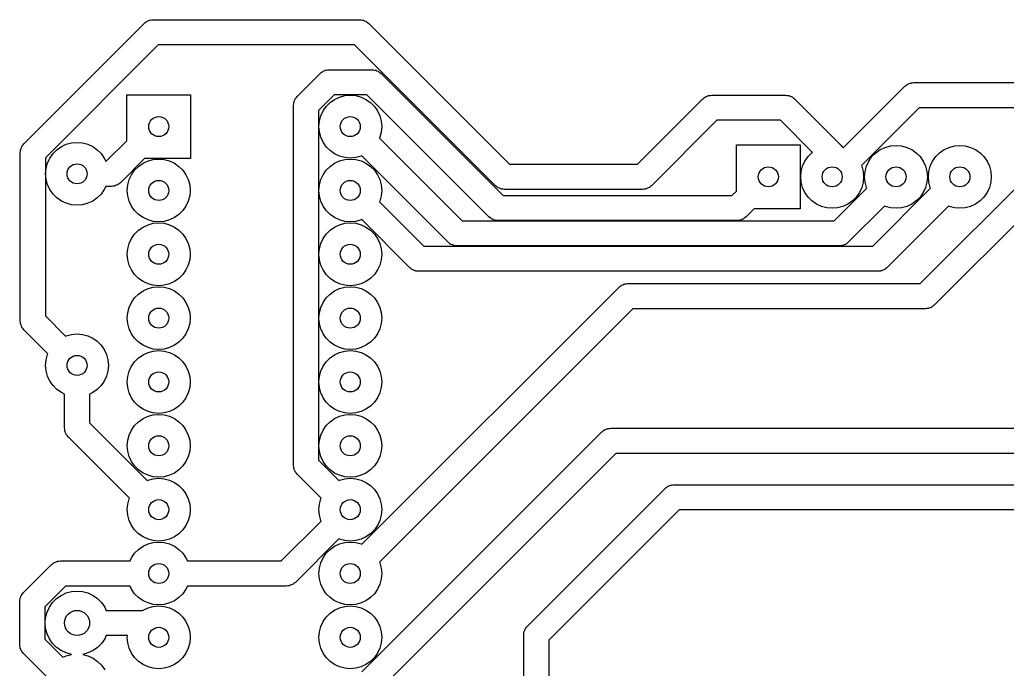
# Model space of a CAD drawing. Extents: x 4.21 to 6.72, y -3.91 to -2.17.
# Drawn here: x 4.211 to 5.758, y -3.252 to -2.234 of the extents above; entities that cross this region are included whole.
import ezdxf

# ---------------------------------------------------------------- set-up
doc = ezdxf.new("R2010")
doc.units = 0
doc.header["$MEASUREMENT"] = 0
doc.layers.add('BLACK', color=7, linetype='CONTINUOUS')

msp = doc.modelspace()

# ---------------------------------------------------------------- linework, layer by layer
at = {"layer": 'BLACK', "linetype": 'CONTINUOUS'}
for p, q in [((4.218, -2.4284), (4.4064, -2.24)), ((4.4064, -2.24), (4.408, -2.2388)), ((4.408, -2.2388), (4.4096, -2.2374)), ((4.4096, -2.2374), (4.4103, -2.2371)), ((4.4103, -2.2371), (4.4108, -2.2367)), ((4.4108, -2.2367), (4.4128, -2.2359)), ((4.4128, -2.2359), (4.4147, -2.235)), ((4.4147, -2.235), (4.4154, -2.2349)), ((4.4154, -2.2349), (4.4161, -2.2347)), ((4.4161, -2.2347), (4.4182, -2.2346)), ((4.4182, -2.2346), (4.4203, -2.2343)), ((4.4203, -2.2343), (4.7441, -2.2343)), ((4.7441, -2.2343), (4.7462, -2.2346)), ((4.7462, -2.2346), (4.7483, -2.2347)), ((4.7483, -2.2347), (4.7489, -2.2349)), ((4.7489, -2.2349), (4.7496, -2.235)), ((4.7496, -2.235), (4.7516, -2.2359)), ((4.7516, -2.2359), (4.7535, -2.2367)), ((4.7535, -2.2367), (4.7541, -2.2371)), ((4.7541, -2.2371), (4.7547, -2.2374)), ((4.7547, -2.2374), (4.7563, -2.2388)), ((4.7563, -2.2388), (4.758, -2.24)), ((4.758, -2.24), (4.9786, -2.4606)), ((4.4284, -2.2736), (4.2516, -2.4505)), ((4.7359, -2.2736), (4.4284, -2.2736)), ((4.9566, -2.4942), (4.7359, -2.2736)), ((4.6459, -2.3544), (4.682, -2.3184)), ((4.682, -2.3184), (4.6836, -2.3171)), ((4.6836, -2.3171), (4.6852, -2.3157)), ((4.6852, -2.3157), (4.6859, -2.3154)), ((4.6859, -2.3154), (4.6864, -2.315)), ((4.6864, -2.315), (4.6884, -2.3143)), ((4.6884, -2.3143), (4.6903, -2.3134)), ((4.6903, -2.3134), (4.691, -2.3133)), ((4.691, -2.3133), (4.6917, -2.313)), ((4.6917, -2.313), (4.6938, -2.3129)), ((4.6938, -2.3129), (4.6959, -2.3126)), ((4.6959, -2.3126), (4.7634, -2.3126)), ((4.7634, -2.3126), (4.7655, -2.3129)), ((4.7655, -2.3129), (4.7676, -2.313)), ((4.7676, -2.313), (4.7682, -2.3133)), ((4.7682, -2.3133), (4.7689, -2.3134)), ((4.7689, -2.3134), (4.7708, -2.3143)), ((4.7708, -2.3143), (4.7728, -2.315)), ((4.7728, -2.315), (4.7734, -2.3154)), ((4.7734, -2.3154), (4.774, -2.3157)), ((4.774, -2.3157), (4.7756, -2.3171)), ((4.7756, -2.3171), (4.7773, -2.3184)), ((4.7773, -2.3184), (4.9684, -2.5094)), ((5.6012, -2.3358), (5.6018, -2.3355)), ((5.6018, -2.3355), (5.6024, -2.3351)), ((5.6024, -2.3351), (5.6043, -2.3343)), ((5.6043, -2.3343), (5.6063, -2.3335)), ((5.6063, -2.3335), (5.607, -2.3334)), ((5.607, -2.3334), (5.6076, -2.3331)), ((5.6076, -2.3331), (5.6097, -2.333)), ((5.6097, -2.333), (5.6118, -2.3327)), ((5.6118, -2.3327), (5.9449, -2.3327)), ((5.5018, -2.4346), (5.5979, -2.3384)), ((5.5979, -2.3384), (5.5996, -2.3372)), ((5.5996, -2.3372), (5.6012, -2.3358)), ((4.3791, -2.4237), (4.3791, -2.3516)), ((4.3791, -2.3516), (4.4791, -2.3516)), ((4.4791, -2.3516), (4.4791, -2.4516)), ((4.6402, -2.3683), (4.6405, -2.3662)), ((4.6405, -2.3662), (4.6406, -2.3641)), ((4.6406, -2.3641), (4.6409, -2.3635)), ((4.6409, -2.3635), (4.641, -2.3628)), ((4.641, -2.3628), (4.6418, -2.3609)), ((4.6418, -2.3609), (4.6426, -2.3589)), ((4.6426, -2.3589), (4.643, -2.3583)), ((4.643, -2.3583), (4.6433, -2.3577)), ((4.6433, -2.3577), (4.6447, -2.3561)), ((4.6447, -2.3561), (4.6459, -2.3544)), ((4.704, -2.352), (4.6795, -2.3765)), ((4.6914, -2.3699), (4.6975, -2.3639)), ((4.6975, -2.3639), (4.7045, -2.359)), ((4.7552, -2.352), (4.704, -2.352)), ((4.7045, -2.359), (4.7123, -2.3553)), ((4.7123, -2.3553), (4.7206, -2.3531)), ((4.7206, -2.3531), (4.7291, -2.3524)), ((4.7291, -2.3524), (4.7377, -2.3531)), ((4.7377, -2.3531), (4.746, -2.3553)), ((4.746, -2.3553), (4.7537, -2.359)), ((4.7537, -2.359), (4.7608, -2.3639)), ((4.9463, -2.5431), (4.7552, -2.352)), ((4.7608, -2.3639), (4.7668, -2.3699)), ((5.1789, -2.4606), (5.2814, -2.3581)), ((5.2814, -2.3581), (5.283, -2.3569)), ((5.283, -2.3569), (5.2846, -2.3555)), ((5.2846, -2.3555), (5.2853, -2.3552)), ((5.2853, -2.3552), (5.2858, -2.3548)), ((5.2858, -2.3548), (5.2878, -2.354)), ((5.2878, -2.354), (5.2897, -2.3532)), ((5.2897, -2.3532), (5.2904, -2.3531)), ((5.2904, -2.3531), (5.2911, -2.3528)), ((5.2911, -2.3528), (5.2932, -2.3527)), ((5.2932, -2.3527), (5.2953, -2.3524)), ((5.2953, -2.3524), (5.411, -2.3524)), ((5.411, -2.3524), (5.4131, -2.3527)), ((5.4131, -2.3527), (5.4152, -2.3528)), ((5.4152, -2.3528), (5.4159, -2.3531)), ((5.4159, -2.3531), (5.4166, -2.3532)), ((5.4166, -2.3532), (5.4185, -2.354)), ((5.4185, -2.354), (5.4205, -2.3548)), ((5.4205, -2.3548), (5.421, -2.3552)), ((5.421, -2.3552), (5.4217, -2.3555)), ((5.4217, -2.3555), (5.4233, -2.3569)), ((5.4233, -2.3569), (5.4249, -2.3581)), ((5.4249, -2.3581), (5.4978, -2.431)), ((4.6402, -2.9323), (4.6402, -2.3683)), ((4.6795, -2.3765), (4.6795, -2.9241)), ((4.6829, -2.3847), (4.6865, -2.377)), ((4.6865, -2.377), (4.6914, -2.3699)), ((4.7668, -2.3699), (4.7718, -2.377)), ((4.7718, -2.377), (4.7754, -2.3847)), ((5.62, -2.372), (5.5296, -2.4624)), ((5.8974, -2.372), (5.62, -2.372)), ((5.6218, -2.6476), (5.8974, -2.372)), ((5.953, -2.372), (5.6438, -2.6812)), ((4.6799, -2.4016), (4.6807, -2.393)), ((4.6807, -2.393), (4.6829, -2.3847)), ((4.7754, -2.3847), (4.7776, -2.393)), ((4.7776, -2.393), (4.7783, -2.4016)), ((5.3034, -2.3917), (5.2009, -2.4942)), ((5.4029, -2.3917), (5.3034, -2.3917)), ((5.4531, -2.442), (5.4029, -2.3917)), ((4.6807, -2.4101), (4.6799, -2.4016)), ((4.6829, -2.4184), (4.6807, -2.4101)), ((4.7776, -2.4101), (4.7754, -2.4184)), ((4.7783, -2.4016), (4.7776, -2.4101)), ((4.2843, -2.4293), (4.2926, -2.4271)), ((4.2926, -2.4271), (4.3012, -2.4264)), ((4.3012, -2.4264), (4.3097, -2.4271)), ((4.3097, -2.4271), (4.318, -2.4293)), ((4.347, -2.4559), (4.3791, -2.4237)), ((4.6865, -2.4262), (4.6829, -2.4184)), ((4.6914, -2.4332), (4.6865, -2.4262)), ((4.7754, -2.4184), (4.7749, -2.4195)), ((4.7749, -2.4195), (4.9046, -2.5492)), ((4.2122, -2.4423), (4.2125, -2.4402)), ((4.2122, -2.7063), (4.2122, -2.4423)), ((4.2125, -2.4402), (4.2127, -2.4381)), ((4.2127, -2.4381), (4.2129, -2.4375)), ((4.2129, -2.4375), (4.213, -2.4368)), ((4.213, -2.4368), (4.2139, -2.4349)), ((4.2139, -2.4349), (4.2146, -2.4329)), ((4.2146, -2.4329), (4.215, -2.4323)), ((4.215, -2.4323), (4.2153, -2.4317)), ((4.2153, -2.4317), (4.2167, -2.4301)), ((4.2167, -2.4301), (4.218, -2.4284)), ((4.2635, -2.444), (4.2695, -2.4379)), ((4.2695, -2.4379), (4.2766, -2.433)), ((4.2766, -2.433), (4.2843, -2.4293)), ((4.318, -2.4293), (4.3258, -2.433)), ((4.3258, -2.433), (4.3328, -2.4379)), ((4.3328, -2.4379), (4.3389, -2.444)), ((4.6975, -2.4393), (4.6914, -2.4332)), ((4.7045, -2.4442), (4.6975, -2.4393)), ((5.3339, -2.5025), (5.3339, -2.4303)), ((5.3339, -2.4303), (5.4339, -2.4303)), ((5.4339, -2.4303), (5.4339, -2.5303)), ((5.4462, -2.4487), (5.4522, -2.4426)), ((5.4522, -2.4426), (5.4531, -2.442)), ((5.4978, -2.431), (5.499, -2.4326)), ((5.499, -2.4326), (5.5001, -2.4339)), ((5.5001, -2.4339), (5.5007, -2.4341)), ((5.5007, -2.4341), (5.5018, -2.4346)), ((5.5462, -2.4487), (5.5522, -2.4426)), ((5.5522, -2.4426), (5.5593, -2.4377)), ((5.5593, -2.4377), (5.567, -2.4341)), ((5.567, -2.4341), (5.5753, -2.4318)), ((5.5753, -2.4318), (5.5839, -2.4311)), ((5.5839, -2.4311), (5.5924, -2.4318)), ((5.5924, -2.4318), (5.6007, -2.4341)), ((5.6007, -2.4341), (5.6085, -2.4377)), ((5.6085, -2.4377), (5.6155, -2.4426)), ((5.6155, -2.4426), (5.6216, -2.4487)), ((5.6462, -2.4487), (5.6522, -2.4426)), ((5.6522, -2.4426), (5.6593, -2.4377)), ((5.6593, -2.4377), (5.667, -2.4341)), ((5.667, -2.4341), (5.6753, -2.4318)), ((5.6753, -2.4318), (5.6839, -2.4311)), ((5.6839, -2.4311), (5.6924, -2.4318)), ((5.6924, -2.4318), (5.7007, -2.4341)), ((5.7007, -2.4341), (5.7085, -2.4377)), ((5.7085, -2.4377), (5.7155, -2.4426)), ((5.7155, -2.4426), (5.7216, -2.4487)), ((4.2516, -2.4505), (4.2516, -2.6981)), ((4.2527, -2.467), (4.2549, -2.4588)), ((4.2549, -2.4588), (4.2586, -2.451)), ((4.2586, -2.451), (4.2635, -2.444)), ((4.3389, -2.444), (4.3438, -2.451)), ((4.3438, -2.451), (4.3461, -2.4559)), ((4.3461, -2.4559), (4.347, -2.4559)), ((4.407, -2.4516), (4.369, -2.4895)), ((4.3975, -2.4639), (4.4045, -2.459)), ((4.4045, -2.459), (4.4123, -2.4553)), ((4.4791, -2.4516), (4.407, -2.4516)), ((4.4123, -2.4553), (4.4206, -2.4531)), ((4.4206, -2.4531), (4.4291, -2.4524)), ((4.4291, -2.4524), (4.4377, -2.4531)), ((4.4377, -2.4531), (4.446, -2.4553)), ((4.446, -2.4553), (4.4537, -2.459)), ((4.4537, -2.459), (4.4608, -2.4639)), ((4.6975, -2.4639), (4.7045, -2.459)), ((4.7123, -2.4478), (4.7045, -2.4442)), ((4.7045, -2.459), (4.7123, -2.4553)), ((4.7206, -2.45), (4.7123, -2.4478)), ((4.7123, -2.4553), (4.7206, -2.4531)), ((4.7291, -2.4508), (4.7206, -2.45)), ((4.7206, -2.4531), (4.7291, -2.4524)), ((4.7377, -2.45), (4.7291, -2.4508)), ((4.7291, -2.4524), (4.7377, -2.4531)), ((4.746, -2.4478), (4.7377, -2.45)), ((4.7377, -2.4531), (4.746, -2.4553)), ((4.747, -2.4473), (4.746, -2.4478)), ((4.746, -2.4553), (4.7537, -2.459)), ((4.8825, -2.5828), (4.747, -2.4473)), ((4.7537, -2.459), (4.7608, -2.4639)), ((5.4376, -2.4635), (5.4412, -2.4557)), ((5.4412, -2.4557), (5.4462, -2.4487)), ((5.5376, -2.4635), (5.5412, -2.4557)), ((5.5412, -2.4557), (5.5462, -2.4487)), ((5.6216, -2.4487), (5.6265, -2.4557)), ((5.6265, -2.4557), (5.6301, -2.4635)), ((5.6376, -2.4635), (5.6412, -2.4557)), ((5.6412, -2.4557), (5.6462, -2.4487)), ((5.7216, -2.4487), (5.7265, -2.4557)), ((5.7265, -2.4557), (5.7301, -2.4635)), ((4.252, -2.4756), (4.2527, -2.467)), ((4.3865, -2.477), (4.3914, -2.4699)), ((4.3914, -2.4699), (4.3975, -2.4639)), ((4.4608, -2.4639), (4.4668, -2.4699)), ((4.4668, -2.4699), (4.4718, -2.477)), ((4.6865, -2.477), (4.6914, -2.4699)), ((4.6914, -2.4699), (4.6975, -2.4639)), ((4.7608, -2.4639), (4.7668, -2.4699)), ((4.7668, -2.4699), (4.7718, -2.477)), ((4.9786, -2.4606), (5.1789, -2.4606)), ((5.4346, -2.4803), (5.4354, -2.4718)), ((5.4354, -2.4718), (5.4376, -2.4635)), ((5.5296, -2.4624), (5.5301, -2.4635)), ((5.5301, -2.4635), (5.5323, -2.4718)), ((5.5323, -2.4718), (5.5331, -2.4803)), ((5.5346, -2.4803), (5.5354, -2.4718)), ((5.5354, -2.4718), (5.5376, -2.4635)), ((5.6301, -2.4635), (5.6323, -2.4718)), ((5.6323, -2.4718), (5.6331, -2.4803)), ((5.6346, -2.4803), (5.6354, -2.4718)), ((5.6354, -2.4718), (5.6376, -2.4635)), ((5.7301, -2.4635), (5.7323, -2.4718)), ((5.7323, -2.4718), (5.7331, -2.4803)), ((4.2527, -2.4841), (4.252, -2.4756)), ((4.2549, -2.4924), (4.2527, -2.4841)), ((4.369, -2.4895), (4.3674, -2.4908)), ((4.3807, -2.493), (4.3829, -2.4847)), ((4.3829, -2.4847), (4.3865, -2.477)), ((4.4718, -2.477), (4.4754, -2.4847)), ((4.4754, -2.4847), (4.4776, -2.493)), ((4.6807, -2.493), (4.6829, -2.4847)), ((4.6829, -2.4847), (4.6865, -2.477)), ((4.7718, -2.477), (4.7754, -2.4847)), ((4.7754, -2.4847), (4.7776, -2.493)), ((5.4354, -2.4889), (5.4346, -2.4803)), ((5.4376, -2.4971), (5.4354, -2.4889)), ((5.5323, -2.4889), (5.5301, -2.4971)), ((5.5331, -2.4803), (5.5323, -2.4889)), ((5.5354, -2.4889), (5.5346, -2.4803)), ((5.5376, -2.4971), (5.5354, -2.4889)), ((5.6323, -2.4889), (5.6301, -2.4971)), ((5.6331, -2.4803), (5.6323, -2.4889)), ((5.6354, -2.4889), (5.6346, -2.4803)), ((5.6376, -2.4971), (5.6354, -2.4889)), ((5.7323, -2.4889), (5.7301, -2.4971)), ((5.7331, -2.4803), (5.7323, -2.4889)), ((4.2586, -2.5002), (4.2549, -2.4924)), ((4.2635, -2.5072), (4.2586, -2.5002)), ((4.3438, -2.5002), (4.3389, -2.5072)), ((4.3461, -2.4953), (4.3438, -2.5002)), ((4.3551, -2.4953), (4.3461, -2.4953)), ((4.3572, -2.495), (4.3551, -2.4953)), ((4.3593, -2.4948), (4.3572, -2.495)), ((4.36, -2.4946), (4.3593, -2.4948)), ((4.3607, -2.4945), (4.36, -2.4946)), ((4.3626, -2.4936), (4.3607, -2.4945)), ((4.3646, -2.4929), (4.3626, -2.4936)), ((4.3651, -2.4924), (4.3646, -2.4929)), ((4.3658, -2.4922), (4.3651, -2.4924)), ((4.3674, -2.4908), (4.3658, -2.4922)), ((4.3799, -2.5016), (4.3807, -2.493)), ((4.3807, -2.5101), (4.3799, -2.5016)), ((4.4776, -2.493), (4.4783, -2.5016)), ((4.4783, -2.5016), (4.4776, -2.5101)), ((4.6799, -2.5016), (4.6807, -2.493)), ((4.6807, -2.5101), (4.6799, -2.5016)), ((4.7776, -2.493), (4.7783, -2.5016)), ((4.7783, -2.5016), (4.7776, -2.5101)), ((4.9582, -2.4955), (4.9566, -2.4942)), ((4.9598, -2.4969), (4.9582, -2.4955)), ((4.9605, -2.4972), (4.9598, -2.4969)), ((4.961, -2.4976), (4.9605, -2.4972)), ((4.963, -2.4983), (4.961, -2.4976)), ((4.9649, -2.4992), (4.963, -2.4983)), ((4.9656, -2.4993), (4.9649, -2.4992)), ((4.9663, -2.4996), (4.9656, -2.4993)), ((4.9684, -2.4997), (4.9663, -2.4996)), ((4.9705, -2.5), (4.9684, -2.4997)), ((5.187, -2.5), (4.9705, -2.5)), ((5.1891, -2.4997), (5.187, -2.5)), ((5.1912, -2.4996), (5.1891, -2.4997)), ((5.1919, -2.4993), (5.1912, -2.4996)), ((5.1926, -2.4992), (5.1919, -2.4993)), ((5.1945, -2.4983), (5.1926, -2.4992)), ((5.1964, -2.4976), (5.1945, -2.4983)), ((5.197, -2.4972), (5.1964, -2.4976)), ((5.1977, -2.4969), (5.197, -2.4972)), ((5.1992, -2.4955), (5.1977, -2.4969)), ((5.2009, -2.4942), (5.1992, -2.4955)), ((5.3269, -2.5094), (5.3339, -2.5025)), ((5.4412, -2.5049), (5.4376, -2.4971)), ((5.4462, -2.5119), (5.4412, -2.5049)), ((5.4871, -2.5492), (5.5381, -2.4982)), ((5.5265, -2.5049), (5.5216, -2.5119)), ((5.5301, -2.4971), (5.5265, -2.5049)), ((5.5381, -2.4982), (5.5376, -2.4971)), ((5.5474, -2.589), (5.6381, -2.4982)), ((5.6265, -2.5049), (5.6216, -2.5119)), ((5.6301, -2.4971), (5.6265, -2.5049)), ((5.6381, -2.4982), (5.6376, -2.4971)), ((5.7265, -2.5049), (5.7216, -2.5119)), ((5.7301, -2.4971), (5.7265, -2.5049)), ((4.2695, -2.5133), (4.2635, -2.5072)), ((4.2766, -2.5182), (4.2695, -2.5133)), ((4.2843, -2.5218), (4.2766, -2.5182)), ((4.3258, -2.5182), (4.318, -2.5218)), ((4.3328, -2.5133), (4.3258, -2.5182)), ((4.3389, -2.5072), (4.3328, -2.5133)), ((4.3829, -2.5184), (4.3807, -2.5101)), ((4.3865, -2.5262), (4.3829, -2.5184)), ((4.4754, -2.5184), (4.4718, -2.5262)), ((4.4776, -2.5101), (4.4754, -2.5184)), ((4.6829, -2.5184), (4.6807, -2.5101)), ((4.6865, -2.5262), (4.6829, -2.5184)), ((4.7754, -2.5184), (4.7749, -2.5195)), ((4.7749, -2.5195), (4.8444, -2.589)), ((4.7776, -2.5101), (4.7754, -2.5184)), ((4.9684, -2.5094), (5.3269, -2.5094)), ((5.4522, -2.518), (5.4462, -2.5119)), ((5.4593, -2.5229), (5.4522, -2.518)), ((5.5155, -2.518), (5.5085, -2.5229)), ((5.5216, -2.5119), (5.5155, -2.518)), ((5.6155, -2.518), (5.6085, -2.5229)), ((5.6216, -2.5119), (5.6155, -2.518)), ((5.7155, -2.518), (5.7085, -2.5229)), ((5.7216, -2.5119), (5.7155, -2.518)), ((4.2926, -2.5241), (4.2843, -2.5218)), ((4.3012, -2.5248), (4.2926, -2.5241)), ((4.3097, -2.5241), (4.3012, -2.5248)), ((4.318, -2.5218), (4.3097, -2.5241)), ((4.3914, -2.5332), (4.3865, -2.5262)), ((4.3975, -2.5393), (4.3914, -2.5332)), ((4.4668, -2.5332), (4.4608, -2.5393)), ((4.4718, -2.5262), (4.4668, -2.5332)), ((4.6914, -2.5332), (4.6865, -2.5262)), ((4.6975, -2.5393), (4.6914, -2.5332)), ((5.3617, -2.5303), (5.349, -2.5431)), ((5.4339, -2.5303), (5.3617, -2.5303)), ((5.467, -2.5266), (5.4593, -2.5229)), ((5.4753, -2.5288), (5.467, -2.5266)), ((5.4839, -2.5295), (5.4753, -2.5288)), ((5.4924, -2.5288), (5.4839, -2.5295)), ((5.5007, -2.5266), (5.4924, -2.5288)), ((5.5085, -2.5229), (5.5007, -2.5266)), ((5.566, -2.5261), (5.5092, -2.5828)), ((5.567, -2.5266), (5.566, -2.5261)), ((5.5753, -2.5288), (5.567, -2.5266)), ((5.666, -2.5261), (5.5694, -2.6226)), ((5.5839, -2.5295), (5.5753, -2.5288)), ((5.5924, -2.5288), (5.5839, -2.5295)), ((5.6007, -2.5266), (5.5924, -2.5288)), ((5.6085, -2.5229), (5.6007, -2.5266)), ((5.667, -2.5266), (5.666, -2.5261)), ((5.6753, -2.5288), (5.667, -2.5266)), ((5.6839, -2.5295), (5.6753, -2.5288)), ((5.6924, -2.5288), (5.6839, -2.5295)), ((5.7007, -2.5266), (5.6924, -2.5288)), ((5.7085, -2.5229), (5.7007, -2.5266)), ((4.4045, -2.5442), (4.3975, -2.5393)), ((4.4123, -2.5478), (4.4045, -2.5442)), ((4.4206, -2.55), (4.4123, -2.5478)), ((4.4291, -2.5508), (4.4206, -2.55)), ((4.4377, -2.55), (4.4291, -2.5508)), ((4.446, -2.5478), (4.4377, -2.55)), ((4.4537, -2.5442), (4.446, -2.5478)), ((4.4608, -2.5393), (4.4537, -2.5442)), ((4.7045, -2.5442), (4.6975, -2.5393)), ((4.7123, -2.5478), (4.7045, -2.5442)), ((4.7206, -2.55), (4.7123, -2.5478)), ((4.7291, -2.5508), (4.7206, -2.55)), ((4.7377, -2.55), (4.7291, -2.5508)), ((4.746, -2.5478), (4.7377, -2.55)), ((4.747, -2.5473), (4.746, -2.5478)), ((4.8223, -2.6226), (4.747, -2.5473)), ((4.9046, -2.5492), (5.4871, -2.5492)), ((4.948, -2.5443), (4.9463, -2.5431)), ((4.9496, -2.5457), (4.948, -2.5443)), ((4.9502, -2.546), (4.9496, -2.5457)), ((4.9508, -2.5464), (4.9502, -2.546)), ((4.9528, -2.5471), (4.9508, -2.5464)), ((4.9547, -2.548), (4.9528, -2.5471)), ((4.9554, -2.5481), (4.9547, -2.548)), ((4.9561, -2.5484), (4.9554, -2.5481)), ((4.9582, -2.5485), (4.9561, -2.5484)), ((4.9602, -2.5488), (4.9582, -2.5485)), ((5.335, -2.5488), (4.9602, -2.5488)), ((5.3371, -2.5485), (5.335, -2.5488)), ((5.3392, -2.5484), (5.3371, -2.5485)), ((5.3399, -2.5481), (5.3392, -2.5484)), ((5.3406, -2.548), (5.3399, -2.5481)), ((5.3425, -2.5471), (5.3406, -2.548)), ((5.3445, -2.5464), (5.3425, -2.5471)), ((5.345, -2.546), (5.3445, -2.5464)), ((5.3457, -2.5457), (5.345, -2.546)), ((5.3473, -2.5443), (5.3457, -2.5457)), ((5.349, -2.5431), (5.3473, -2.5443)), ((4.3914, -2.5699), (4.3975, -2.5639)), ((4.3975, -2.5639), (4.4045, -2.559)), ((4.4045, -2.559), (4.4123, -2.5553)), ((4.4123, -2.5553), (4.4206, -2.5531)), ((4.4206, -2.5531), (4.4291, -2.5524)), ((4.4291, -2.5524), (4.4377, -2.5531)), ((4.4377, -2.5531), (4.446, -2.5553)), ((4.446, -2.5553), (4.4537, -2.559)), ((4.4537, -2.559), (4.4608, -2.5639)), ((4.4608, -2.5639), (4.4668, -2.5699)), ((4.6914, -2.5699), (4.6975, -2.5639)), ((4.6975, -2.5639), (4.7045, -2.559)), ((4.7045, -2.559), (4.7123, -2.5553)), ((4.7123, -2.5553), (4.7206, -2.5531)), ((4.7206, -2.5531), (4.7291, -2.5524)), ((4.7291, -2.5524), (4.7377, -2.5531)), ((4.7377, -2.5531), (4.746, -2.5553)), ((4.746, -2.5553), (4.7537, -2.559)), ((4.7537, -2.559), (4.7608, -2.5639)), ((4.7608, -2.5639), (4.7668, -2.5699)), ((4.3829, -2.5847), (4.3865, -2.577)), ((4.3865, -2.577), (4.3914, -2.5699)), ((4.4668, -2.5699), (4.4718, -2.577)), ((4.4718, -2.577), (4.4754, -2.5847)), ((4.6829, -2.5847), (4.6865, -2.577)), ((4.6865, -2.577), (4.6914, -2.5699)), ((4.7668, -2.5699), (4.7718, -2.577)), ((4.7718, -2.577), (4.7754, -2.5847)), ((4.8842, -2.5841), (4.8825, -2.5828)), ((5.5092, -2.5828), (5.5075, -2.5841)), ((4.3799, -2.6016), (4.3807, -2.593)), ((4.3807, -2.593), (4.3829, -2.5847)), ((4.4754, -2.5847), (4.4776, -2.593)), ((4.4776, -2.593), (4.4783, -2.6016)), ((4.6799, -2.6016), (4.6807, -2.593)), ((4.6807, -2.593), (4.6829, -2.5847)), ((4.7754, -2.5847), (4.7776, -2.593)), ((4.7776, -2.593), (4.7783, -2.6016)), ((4.8444, -2.589), (5.5474, -2.589)), ((4.8858, -2.5855), (4.8842, -2.5841)), ((4.8865, -2.5858), (4.8858, -2.5855)), ((4.887, -2.5862), (4.8865, -2.5858)), ((4.889, -2.5869), (4.887, -2.5862)), ((4.8909, -2.5878), (4.889, -2.5869)), ((4.8916, -2.5879), (4.8909, -2.5878)), ((4.8923, -2.5881), (4.8916, -2.5879)), ((4.8944, -2.5883), (4.8923, -2.5881)), ((4.8965, -2.5886), (4.8944, -2.5883)), ((5.4953, -2.5886), (4.8965, -2.5886)), ((5.4974, -2.5883), (5.4953, -2.5886)), ((5.4995, -2.5881), (5.4974, -2.5883)), ((5.5001, -2.5879), (5.4995, -2.5881)), ((5.5008, -2.5878), (5.5001, -2.5879)), ((5.5027, -2.5869), (5.5008, -2.5878)), ((5.5047, -2.5862), (5.5027, -2.5869)), ((5.5053, -2.5858), (5.5047, -2.5862)), ((5.5059, -2.5855), (5.5053, -2.5858)), ((5.5075, -2.5841), (5.5059, -2.5855)), ((4.3807, -2.6101), (4.3799, -2.6016)), ((4.3829, -2.6184), (4.3807, -2.6101)), ((4.4776, -2.6101), (4.4754, -2.6184)), ((4.4783, -2.6016), (4.4776, -2.6101)), ((4.6807, -2.6101), (4.6799, -2.6016)), ((4.6829, -2.6184), (4.6807, -2.6101)), ((4.7776, -2.6101), (4.7754, -2.6184)), ((4.7783, -2.6016), (4.7776, -2.6101)), ((4.3865, -2.6262), (4.3829, -2.6184)), ((4.3914, -2.6332), (4.3865, -2.6262)), ((4.4718, -2.6262), (4.4668, -2.6332)), ((4.4754, -2.6184), (4.4718, -2.6262)), ((4.6865, -2.6262), (4.6829, -2.6184)), ((4.6914, -2.6332), (4.6865, -2.6262)), ((4.7718, -2.6262), (4.7668, -2.6332)), ((4.7754, -2.6184), (4.7718, -2.6262)), ((4.824, -2.6238), (4.8223, -2.6226)), ((4.8256, -2.6252), (4.824, -2.6238)), ((4.8262, -2.6255), (4.8256, -2.6252)), ((4.8268, -2.6259), (4.8262, -2.6255)), ((4.8288, -2.6267), (4.8268, -2.6259)), ((4.8307, -2.6275), (4.8288, -2.6267)), ((4.8314, -2.6277), (4.8307, -2.6275)), ((4.832, -2.6279), (4.8314, -2.6277)), ((4.8341, -2.628), (4.832, -2.6279)), ((4.8362, -2.6283), (4.8341, -2.628)), ((5.5555, -2.6283), (4.8362, -2.6283)), ((5.5576, -2.628), (5.5555, -2.6283)), ((5.5597, -2.6279), (5.5576, -2.628)), ((5.5604, -2.6277), (5.5597, -2.6279)), ((5.5611, -2.6275), (5.5604, -2.6277)), ((5.563, -2.6267), (5.5611, -2.6275)), ((5.5649, -2.6259), (5.563, -2.6267)), ((5.5655, -2.6255), (5.5649, -2.6259)), ((5.5662, -2.6252), (5.5655, -2.6255)), ((5.5677, -2.6238), (5.5662, -2.6252)), ((5.5694, -2.6226), (5.5677, -2.6238)), ((4.3975, -2.6393), (4.3914, -2.6332)), ((4.4045, -2.6442), (4.3975, -2.6393)), ((4.4123, -2.6478), (4.4045, -2.6442)), ((4.4537, -2.6442), (4.446, -2.6478)), ((4.4608, -2.6393), (4.4537, -2.6442)), ((4.4668, -2.6332), (4.4608, -2.6393)), ((4.6975, -2.6393), (4.6914, -2.6332)), ((4.7045, -2.6442), (4.6975, -2.6393)), ((4.7123, -2.6478), (4.7045, -2.6442)), ((4.7537, -2.6442), (4.746, -2.6478)), ((4.7608, -2.6393), (4.7537, -2.6442)), ((4.7668, -2.6332), (4.7608, -2.6393)), ((4.3975, -2.6639), (4.4045, -2.659)), ((4.4045, -2.659), (4.4123, -2.6553)), ((4.4206, -2.65), (4.4123, -2.6478)), ((4.4123, -2.6553), (4.4206, -2.6531)), ((4.4291, -2.6508), (4.4206, -2.65)), ((4.4206, -2.6531), (4.4291, -2.6524)), ((4.4377, -2.65), (4.4291, -2.6508)), ((4.4291, -2.6524), (4.4377, -2.6531)), ((4.446, -2.6478), (4.4377, -2.65)), ((4.4377, -2.6531), (4.446, -2.6553)), ((4.446, -2.6553), (4.4537, -2.659)), ((4.4537, -2.659), (4.4608, -2.6639)), ((4.6975, -2.6639), (4.7045, -2.659)), ((4.7045, -2.659), (4.7123, -2.6553)), ((4.7206, -2.65), (4.7123, -2.6478)), ((4.7123, -2.6553), (4.7206, -2.6531)), ((4.7291, -2.6508), (4.7206, -2.65)), ((4.7206, -2.6531), (4.7291, -2.6524)), ((4.7377, -2.65), (4.7291, -2.6508)), ((4.7291, -2.6524), (4.7377, -2.6531)), ((4.746, -2.6478), (4.7377, -2.65)), ((4.7377, -2.6531), (4.746, -2.6553)), ((4.746, -2.6553), (4.7537, -2.659)), ((4.747, -3.0558), (5.1495, -2.6534)), ((4.7537, -2.659), (4.7608, -2.6639)), ((5.1495, -2.6534), (5.1512, -2.6521)), ((5.1512, -2.6521), (5.1527, -2.6508)), ((5.1527, -2.6508), (5.1534, -2.6505)), ((5.1534, -2.6505), (5.154, -2.65)), ((5.154, -2.65), (5.1559, -2.6493)), ((5.1559, -2.6493), (5.1578, -2.6484)), ((5.1578, -2.6484), (5.1585, -2.6483)), ((5.1585, -2.6483), (5.1592, -2.6481)), ((5.1592, -2.6481), (5.1613, -2.6479)), ((5.1613, -2.6479), (5.1634, -2.6476)), ((5.1634, -2.6476), (5.6218, -2.6476)), ((4.3865, -2.677), (4.3914, -2.6699)), ((4.3914, -2.6699), (4.3975, -2.6639)), ((4.4608, -2.6639), (4.4668, -2.6699)), ((4.4668, -2.6699), (4.4718, -2.677)), ((4.6865, -2.677), (4.6914, -2.6699)), ((4.6914, -2.6699), (4.6975, -2.6639)), ((4.7608, -2.6639), (4.7668, -2.6699)), ((4.7668, -2.6699), (4.7718, -2.677)), ((4.3807, -2.693), (4.3829, -2.6847)), ((4.3829, -2.6847), (4.3865, -2.677)), ((4.4718, -2.677), (4.4754, -2.6847)), ((4.4754, -2.6847), (4.4776, -2.693)), ((4.6807, -2.693), (4.6829, -2.6847)), ((4.6829, -2.6847), (4.6865, -2.677)), ((4.7718, -2.677), (4.7754, -2.6847)), ((5.1715, -2.687), (4.7749, -3.0837)), ((4.7754, -2.6847), (4.7776, -2.693)), ((5.6299, -2.687), (5.1715, -2.687)), ((5.632, -2.6867), (5.6299, -2.687)), ((5.6341, -2.6866), (5.632, -2.6867)), ((5.6348, -2.6863), (5.6341, -2.6866)), ((5.6355, -2.6862), (5.6348, -2.6863)), ((5.6374, -2.6853), (5.6355, -2.6862)), ((5.6394, -2.6846), (5.6374, -2.6853)), ((5.6399, -2.6842), (5.6394, -2.6846)), ((5.6406, -2.6839), (5.6399, -2.6842)), ((5.6422, -2.6825), (5.6406, -2.6839)), ((5.6438, -2.6812), (5.6422, -2.6825)), ((4.2125, -2.7084), (4.2122, -2.7063)), ((4.2516, -2.6981), (4.2833, -2.7298)), ((4.3799, -2.7016), (4.3807, -2.693)), ((4.3807, -2.7101), (4.3799, -2.7016)), ((4.4776, -2.693), (4.4783, -2.7016)), ((4.4783, -2.7016), (4.4776, -2.7101)), ((4.6799, -2.7016), (4.6807, -2.693)), ((4.6807, -2.7101), (4.6799, -2.7016)), ((4.7776, -2.693), (4.7783, -2.7016)), ((4.7783, -2.7016), (4.7776, -2.7101)), ((4.2127, -2.7105), (4.2125, -2.7084)), ((4.2129, -2.7111), (4.2127, -2.7105)), ((4.213, -2.7118), (4.2129, -2.7111)), ((4.2139, -2.7138), (4.213, -2.7118)), ((4.2146, -2.7157), (4.2139, -2.7138)), ((4.215, -2.7163), (4.2146, -2.7157)), ((4.2153, -2.7169), (4.215, -2.7163)), ((4.2167, -2.7185), (4.2153, -2.7169)), ((4.218, -2.7202), (4.2167, -2.7185)), ((4.2554, -2.7577), (4.218, -2.7202)), ((4.3829, -2.7184), (4.3807, -2.7101)), ((4.3865, -2.7262), (4.3829, -2.7184)), ((4.4754, -2.7184), (4.4718, -2.7262)), ((4.4776, -2.7101), (4.4754, -2.7184)), ((4.6829, -2.7184), (4.6807, -2.7101)), ((4.6865, -2.7262), (4.6829, -2.7184)), ((4.7754, -2.7184), (4.7718, -2.7262)), ((4.7776, -2.7101), (4.7754, -2.7184)), ((4.2833, -2.7298), (4.2843, -2.7293)), ((4.2843, -2.7293), (4.2926, -2.7271)), ((4.2926, -2.7271), (4.3012, -2.7264)), ((4.3012, -2.7264), (4.3097, -2.7271)), ((4.3097, -2.7271), (4.318, -2.7293)), ((4.318, -2.7293), (4.3258, -2.733)), ((4.3258, -2.733), (4.3328, -2.7379)), ((4.3914, -2.7332), (4.3865, -2.7262)), ((4.3975, -2.7393), (4.3914, -2.7332)), ((4.4668, -2.7332), (4.4608, -2.7393)), ((4.4718, -2.7262), (4.4668, -2.7332)), ((4.6914, -2.7332), (4.6865, -2.7262)), ((4.6975, -2.7393), (4.6914, -2.7332)), ((4.7668, -2.7332), (4.7608, -2.7393)), ((4.7718, -2.7262), (4.7668, -2.7332)), ((4.3328, -2.7379), (4.3389, -2.744)), ((4.3389, -2.744), (4.3438, -2.751)), ((4.3438, -2.751), (4.3474, -2.7588)), ((4.4045, -2.7442), (4.3975, -2.7393)), ((4.4123, -2.7478), (4.4045, -2.7442)), ((4.4206, -2.75), (4.4123, -2.7478)), ((4.4123, -2.7553), (4.4206, -2.7531)), ((4.4291, -2.7508), (4.4206, -2.75)), ((4.4206, -2.7531), (4.4291, -2.7524)), ((4.4377, -2.75), (4.4291, -2.7508)), ((4.4291, -2.7524), (4.4377, -2.7531)), ((4.446, -2.7478), (4.4377, -2.75)), ((4.4377, -2.7531), (4.446, -2.7553)), ((4.4537, -2.7442), (4.446, -2.7478)), ((4.4608, -2.7393), (4.4537, -2.7442)), ((4.7045, -2.7442), (4.6975, -2.7393)), ((4.7123, -2.7478), (4.7045, -2.7442)), ((4.7206, -2.75), (4.7123, -2.7478)), ((4.7123, -2.7553), (4.7206, -2.7531)), ((4.7291, -2.7508), (4.7206, -2.75)), ((4.7206, -2.7531), (4.7291, -2.7524)), ((4.7377, -2.75), (4.7291, -2.7508)), ((4.7291, -2.7524), (4.7377, -2.7531)), ((4.746, -2.7478), (4.7377, -2.75)), ((4.7377, -2.7531), (4.746, -2.7553)), ((4.7537, -2.7442), (4.746, -2.7478)), ((4.7608, -2.7393), (4.7537, -2.7442)), ((4.252, -2.7756), (4.2527, -2.767)), ((4.2527, -2.767), (4.2549, -2.7588)), ((4.2549, -2.7588), (4.2554, -2.7577)), ((4.3474, -2.7588), (4.3496, -2.767)), ((4.3496, -2.767), (4.3504, -2.7756)), ((4.3914, -2.7699), (4.3975, -2.7639)), ((4.3975, -2.7639), (4.4045, -2.759)), ((4.4045, -2.759), (4.4123, -2.7553)), ((4.446, -2.7553), (4.4537, -2.759)), ((4.4537, -2.759), (4.4608, -2.7639)), ((4.4608, -2.7639), (4.4668, -2.7699)), ((4.6914, -2.7699), (4.6975, -2.7639)), ((4.6975, -2.7639), (4.7045, -2.759)), ((4.7045, -2.759), (4.7123, -2.7553)), ((4.746, -2.7553), (4.7537, -2.759)), ((4.7537, -2.759), (4.7608, -2.7639)), ((4.7608, -2.7639), (4.7668, -2.7699)), ((4.2527, -2.7841), (4.252, -2.7756)), ((4.3504, -2.7756), (4.3496, -2.7841)), ((4.3829, -2.7847), (4.3865, -2.777)), ((4.3865, -2.777), (4.3914, -2.7699)), ((4.4668, -2.7699), (4.4718, -2.777)), ((4.4718, -2.777), (4.4754, -2.7847)), ((4.6829, -2.7847), (4.6865, -2.777)), ((4.6865, -2.777), (4.6914, -2.7699)), ((4.7668, -2.7699), (4.7718, -2.777)), ((4.7718, -2.777), (4.7754, -2.7847)), ((4.2549, -2.7924), (4.2527, -2.7841)), ((4.2586, -2.8002), (4.2549, -2.7924)), ((4.3474, -2.7924), (4.3438, -2.8002)), ((4.3496, -2.7841), (4.3474, -2.7924)), ((4.3799, -2.8016), (4.3807, -2.793)), ((4.3807, -2.793), (4.3829, -2.7847)), ((4.4754, -2.7847), (4.4776, -2.793)), ((4.4776, -2.793), (4.4783, -2.8016)), ((4.6799, -2.8016), (4.6807, -2.793)), ((4.6807, -2.793), (4.6829, -2.7847)), ((4.7754, -2.7847), (4.7776, -2.793)), ((4.7776, -2.793), (4.7783, -2.8016)), ((4.2635, -2.8072), (4.2586, -2.8002)), ((4.2695, -2.8133), (4.2635, -2.8072)), ((4.2766, -2.8182), (4.2695, -2.8133)), ((4.3328, -2.8133), (4.3258, -2.8182)), ((4.3389, -2.8072), (4.3328, -2.8133)), ((4.3438, -2.8002), (4.3389, -2.8072)), ((4.3807, -2.8101), (4.3799, -2.8016)), ((4.3829, -2.8184), (4.3807, -2.8101)), ((4.4776, -2.8101), (4.4754, -2.8184)), ((4.4783, -2.8016), (4.4776, -2.8101)), ((4.6807, -2.8101), (4.6799, -2.8016)), ((4.6829, -2.8184), (4.6807, -2.8101)), ((4.7776, -2.8101), (4.7754, -2.8184)), ((4.7783, -2.8016), (4.7776, -2.8101)), ((4.2815, -2.8205), (4.2766, -2.8182)), ((4.2815, -2.8736), (4.2815, -2.8205)), ((4.3258, -2.8182), (4.3209, -2.8205)), ((4.3209, -2.8205), (4.3209, -2.8655)), ((4.3865, -2.8262), (4.3829, -2.8184)), ((4.3914, -2.8332), (4.3865, -2.8262)), ((4.4718, -2.8262), (4.4668, -2.8332)), ((4.4754, -2.8184), (4.4718, -2.8262)), ((4.6865, -2.8262), (4.6829, -2.8184)), ((4.6914, -2.8332), (4.6865, -2.8262)), ((4.7718, -2.8262), (4.7668, -2.8332)), ((4.7754, -2.8184), (4.7718, -2.8262)), ((4.3975, -2.8393), (4.3914, -2.8332)), ((4.4045, -2.8442), (4.3975, -2.8393)), ((4.4123, -2.8478), (4.4045, -2.8442)), ((4.4537, -2.8442), (4.446, -2.8478)), ((4.4608, -2.8393), (4.4537, -2.8442)), ((4.4668, -2.8332), (4.4608, -2.8393)), ((4.6975, -2.8393), (4.6914, -2.8332)), ((4.7045, -2.8442), (4.6975, -2.8393)), ((4.7123, -2.8478), (4.7045, -2.8442)), ((4.7537, -2.8442), (4.746, -2.8478)), ((4.7608, -2.8393), (4.7537, -2.8442)), ((4.7668, -2.8332), (4.7608, -2.8393)), ((4.3975, -2.8639), (4.4045, -2.859)), ((4.4045, -2.859), (4.4123, -2.8553)), ((4.4206, -2.85), (4.4123, -2.8478)), ((4.4123, -2.8553), (4.4206, -2.8531)), ((4.4291, -2.8508), (4.4206, -2.85)), ((4.4206, -2.8531), (4.4291, -2.8524)), ((4.4377, -2.85), (4.4291, -2.8508)), ((4.4291, -2.8524), (4.4377, -2.8531)), ((4.446, -2.8478), (4.4377, -2.85)), ((4.4377, -2.8531), (4.446, -2.8553)), ((4.446, -2.8553), (4.4537, -2.859)), ((4.4537, -2.859), (4.4608, -2.8639)), ((4.6975, -2.8639), (4.7045, -2.859)), ((4.7045, -2.859), (4.7123, -2.8553)), ((4.7206, -2.85), (4.7123, -2.8478)), ((4.7123, -2.8553), (4.7206, -2.8531)), ((4.7291, -2.8508), (4.7206, -2.85)), ((4.7206, -2.8531), (4.7291, -2.8524)), ((4.7377, -2.85), (4.7291, -2.8508)), ((4.7291, -2.8524), (4.7377, -2.8531)), ((4.746, -2.8478), (4.7377, -2.85)), ((4.7377, -2.8531), (4.746, -2.8553)), ((4.746, -2.8553), (4.7537, -2.859)), ((4.7537, -2.859), (4.7608, -2.8639)), ((4.2818, -2.8757), (4.2815, -2.8736)), ((4.2819, -2.8778), (4.2818, -2.8757)), ((4.3209, -2.8655), (4.4112, -2.9558)), ((4.3865, -2.877), (4.3914, -2.8699)), ((4.3914, -2.8699), (4.3975, -2.8639)), ((4.4608, -2.8639), (4.4668, -2.8699)), ((4.4668, -2.8699), (4.4718, -2.877)), ((4.6865, -2.877), (4.6914, -2.8699)), ((4.6914, -2.8699), (4.6975, -2.8639)), ((4.7608, -2.8639), (4.7668, -2.8699)), ((4.7668, -2.8699), (4.7718, -2.877)), ((5.1264, -2.8771), (5.127, -2.8768)), ((5.127, -2.8768), (5.1276, -2.8764)), ((5.1276, -2.8764), (5.1295, -2.8757)), ((5.1295, -2.8757), (5.1315, -2.8748)), ((5.1315, -2.8748), (5.1322, -2.8747)), ((5.1322, -2.8747), (5.1328, -2.8745)), ((5.1328, -2.8745), (5.1349, -2.8743)), ((5.1349, -2.8743), (5.137, -2.874)), ((5.137, -2.874), (6.3681, -2.874)), ((4.2822, -2.8785), (4.2819, -2.8778)), ((4.2823, -2.8792), (4.2822, -2.8785)), ((4.2832, -2.8811), (4.2823, -2.8792)), ((4.2839, -2.8831), (4.2832, -2.8811)), ((4.2843, -2.8836), (4.2839, -2.8831)), ((4.2846, -2.8843), (4.2843, -2.8836)), ((4.286, -2.8859), (4.2846, -2.8843)), ((4.2873, -2.8875), (4.286, -2.8859)), ((4.3834, -2.9837), (4.2873, -2.8875)), ((4.3807, -2.893), (4.3829, -2.8847)), ((4.3829, -2.8847), (4.3865, -2.877)), ((4.4718, -2.877), (4.4754, -2.8847)), ((4.4754, -2.8847), (4.4776, -2.893)), ((4.6807, -2.893), (4.6829, -2.8847)), ((4.6829, -2.8847), (4.6865, -2.877)), ((4.747, -3.2558), (5.1231, -2.8798)), ((4.7718, -2.877), (4.7754, -2.8847)), ((4.7754, -2.8847), (4.7776, -2.893)), ((5.1231, -2.8798), (5.1248, -2.8785)), ((5.1248, -2.8785), (5.1264, -2.8771)), ((4.3799, -2.9016), (4.3807, -2.893)), ((4.3807, -2.9101), (4.3799, -2.9016)), ((4.4776, -2.893), (4.4783, -2.9016)), ((4.4783, -2.9016), (4.4776, -2.9101)), ((4.6799, -2.9016), (4.6807, -2.893)), ((4.6807, -2.9101), (4.6799, -2.9016)), ((4.7776, -2.893), (4.7783, -2.9016)), ((4.7783, -2.9016), (4.7776, -2.9101)), ((4.3829, -2.9184), (4.3807, -2.9101)), ((4.3865, -2.9262), (4.3829, -2.9184)), ((4.4754, -2.9184), (4.4718, -2.9262)), ((4.4776, -2.9101), (4.4754, -2.9184)), ((4.6829, -2.9184), (4.6807, -2.9101)), ((4.6865, -2.9262), (4.6829, -2.9184)), ((4.7754, -2.9184), (4.7718, -2.9262)), ((5.1452, -2.9134), (4.7749, -3.2837)), ((4.7776, -2.9101), (4.7754, -2.9184)), ((6.36, -2.9134), (5.1452, -2.9134)), ((4.3914, -2.9332), (4.3865, -2.9262)), ((4.3975, -2.9393), (4.3914, -2.9332)), ((4.4668, -2.9332), (4.4608, -2.9393)), ((4.4718, -2.9262), (4.4668, -2.9332)), ((4.6405, -2.9344), (4.6402, -2.9323)), ((4.6406, -2.9365), (4.6405, -2.9344)), ((4.6409, -2.9371), (4.6406, -2.9365)), ((4.641, -2.9378), (4.6409, -2.9371)), ((4.6418, -2.9397), (4.641, -2.9378)), ((4.6795, -2.9241), (4.7112, -2.9558)), ((4.6914, -2.9332), (4.6865, -2.9262)), ((4.6975, -2.9393), (4.6914, -2.9332)), ((4.7668, -2.9332), (4.7608, -2.9393)), ((4.7718, -2.9262), (4.7668, -2.9332)), ((4.4045, -2.9442), (4.3975, -2.9393)), ((4.4123, -2.9478), (4.4045, -2.9442)), ((4.4206, -2.95), (4.4123, -2.9478)), ((4.4123, -2.9553), (4.4206, -2.9531)), ((4.4291, -2.9508), (4.4206, -2.95)), ((4.4206, -2.9531), (4.4291, -2.9524)), ((4.4377, -2.95), (4.4291, -2.9508)), ((4.4291, -2.9524), (4.4377, -2.9531)), ((4.446, -2.9478), (4.4377, -2.95)), ((4.4377, -2.9531), (4.446, -2.9553)), ((4.4537, -2.9442), (4.446, -2.9478)), ((4.4608, -2.9393), (4.4537, -2.9442)), ((4.6426, -2.9417), (4.6418, -2.9397)), ((4.643, -2.9423), (4.6426, -2.9417)), ((4.6433, -2.9429), (4.643, -2.9423)), ((4.6447, -2.9445), (4.6433, -2.9429)), ((4.6459, -2.9462), (4.6447, -2.9445)), ((4.6834, -2.9837), (4.6459, -2.9462)), ((4.7045, -2.9442), (4.6975, -2.9393)), ((4.7123, -2.9478), (4.7045, -2.9442)), ((4.7206, -2.95), (4.7123, -2.9478)), ((4.7123, -2.9553), (4.7206, -2.9531)), ((4.7291, -2.9508), (4.7206, -2.95)), ((4.7206, -2.9531), (4.7291, -2.9524)), ((4.7377, -2.95), (4.7291, -2.9508)), ((4.7291, -2.9524), (4.7377, -2.9531)), ((4.746, -2.9478), (4.7377, -2.95)), ((4.7377, -2.9531), (4.746, -2.9553)), ((4.7537, -2.9442), (4.746, -2.9478)), ((4.7608, -2.9393), (4.7537, -2.9442)), ((4.4112, -2.9558), (4.4123, -2.9553)), ((4.446, -2.9553), (4.4537, -2.959)), ((4.4537, -2.959), (4.4608, -2.9639)), ((4.4608, -2.9639), (4.4668, -2.9699)), ((4.7112, -2.9558), (4.7123, -2.9553)), ((4.746, -2.9553), (4.7537, -2.959)), ((4.7537, -2.959), (4.7608, -2.9639)), ((4.7608, -2.9639), (4.7668, -2.9699)), ((5.0066, -3.1841), (5.2223, -2.9684)), ((5.2223, -2.9684), (5.224, -2.9671)), ((5.224, -2.9671), (5.2256, -2.9657)), ((5.2256, -2.9657), (5.2262, -2.9654)), ((5.2262, -2.9654), (5.2268, -2.965)), ((5.2268, -2.965), (5.2288, -2.9643)), ((5.2288, -2.9643), (5.2307, -2.9634)), ((5.2307, -2.9634), (5.2314, -2.9633)), ((5.2314, -2.9633), (5.232, -2.963)), ((5.232, -2.963), (5.2341, -2.9629)), ((5.2341, -2.9629), (5.2362, -2.9626)), ((5.2362, -2.9626), (6.2743, -2.9626)), ((4.3807, -2.993), (4.3829, -2.9847)), ((4.3829, -2.9847), (4.3834, -2.9837)), ((4.4668, -2.9699), (4.4718, -2.977)), ((4.4718, -2.977), (4.4754, -2.9847)), ((4.4754, -2.9847), (4.4776, -2.993)), ((4.6807, -2.993), (4.6829, -2.9847)), ((4.6829, -2.9847), (4.6834, -2.9837)), ((4.7668, -2.9699), (4.7718, -2.977)), ((4.7718, -2.977), (4.7754, -2.9847)), ((4.7754, -2.9847), (4.7776, -2.993)), ((4.3799, -3.0016), (4.3807, -2.993)), ((4.4776, -2.993), (4.4783, -3.0016)), ((4.6799, -3.0016), (4.6807, -2.993)), ((4.7776, -2.993), (4.7783, -3.0016)), ((4.3807, -3.0101), (4.3799, -3.0016)), ((4.3829, -3.0184), (4.3807, -3.0101)), ((4.4776, -3.0101), (4.4754, -3.0184)), ((4.4783, -3.0016), (4.4776, -3.0101)), ((4.6807, -3.0101), (4.6799, -3.0016)), ((4.6829, -3.0184), (4.6807, -3.0101)), ((4.7776, -3.0101), (4.7754, -3.0184)), ((4.7783, -3.0016), (4.7776, -3.0101)), ((5.2444, -3.002), (5.0402, -3.2062)), ((6.2743, -3.002), (5.2444, -3.002)), ((4.3865, -3.0262), (4.3829, -3.0184)), ((4.3914, -3.0332), (4.3865, -3.0262)), ((4.4718, -3.0262), (4.4668, -3.0332)), ((4.4754, -3.0184), (4.4718, -3.0262)), ((4.621, -3.0819), (4.6834, -3.0195)), ((4.6834, -3.0195), (4.6829, -3.0184)), ((4.7718, -3.0262), (4.7668, -3.0332)), ((4.7754, -3.0184), (4.7718, -3.0262)), ((4.3975, -3.0393), (4.3914, -3.0332)), ((4.4045, -3.0442), (4.3975, -3.0393)), ((4.4123, -3.0478), (4.4045, -3.0442)), ((4.4537, -3.0442), (4.446, -3.0478)), ((4.4608, -3.0393), (4.4537, -3.0442)), ((4.4668, -3.0332), (4.4608, -3.0393)), ((4.7537, -3.0442), (4.746, -3.0478)), ((4.7608, -3.0393), (4.7537, -3.0442)), ((4.7668, -3.0332), (4.7608, -3.0393)), ((4.3975, -3.0639), (4.4045, -3.059)), ((4.4045, -3.059), (4.4123, -3.0553)), ((4.4206, -3.05), (4.4123, -3.0478)), ((4.4123, -3.0553), (4.4206, -3.0531)), ((4.4291, -3.0508), (4.4206, -3.05)), ((4.4206, -3.0531), (4.4291, -3.0524)), ((4.4377, -3.05), (4.4291, -3.0508)), ((4.4291, -3.0524), (4.4377, -3.0531)), ((4.446, -3.0478), (4.4377, -3.05)), ((4.4377, -3.0531), (4.446, -3.0553)), ((4.446, -3.0553), (4.4537, -3.059)), ((4.4537, -3.059), (4.4608, -3.0639)), ((4.7112, -3.0473), (4.6431, -3.1155)), ((4.6975, -3.0639), (4.7045, -3.059)), ((4.7045, -3.059), (4.7123, -3.0553)), ((4.7123, -3.0478), (4.7112, -3.0473)), ((4.7206, -3.05), (4.7123, -3.0478)), ((4.7123, -3.0553), (4.7206, -3.0531)), ((4.7291, -3.0508), (4.7206, -3.05)), ((4.7206, -3.0531), (4.7291, -3.0524)), ((4.7377, -3.05), (4.7291, -3.0508)), ((4.7291, -3.0524), (4.7377, -3.0531)), ((4.746, -3.0478), (4.7377, -3.05)), ((4.7377, -3.0531), (4.746, -3.0553)), ((4.746, -3.0553), (4.747, -3.0558)), ((4.3842, -3.0819), (4.3865, -3.077)), ((4.3865, -3.077), (4.3914, -3.0699)), ((4.3914, -3.0699), (4.3975, -3.0639)), ((4.4608, -3.0639), (4.4668, -3.0699)), ((4.4668, -3.0699), (4.4718, -3.077)), ((4.4718, -3.077), (4.474, -3.0819)), ((4.6829, -3.0847), (4.6865, -3.077)), ((4.6865, -3.077), (4.6914, -3.0699)), ((4.6914, -3.0699), (4.6975, -3.0639)), ((4.2172, -3.1316), (4.2611, -3.0877)), ((4.2611, -3.0877), (4.2628, -3.0864)), ((4.2628, -3.0864), (4.2644, -3.085)), ((4.2644, -3.085), (4.265, -3.0847)), ((4.265, -3.0847), (4.2656, -3.0843)), ((4.2656, -3.0843), (4.2676, -3.0836)), ((4.2676, -3.0836), (4.2695, -3.0827)), ((4.2695, -3.0827), (4.2702, -3.0826)), ((4.2702, -3.0826), (4.2708, -3.0823)), ((4.2708, -3.0823), (4.2729, -3.0822)), ((4.2729, -3.0822), (4.275, -3.0819)), ((4.275, -3.0819), (4.3842, -3.0819)), ((4.474, -3.0819), (4.621, -3.0819)), ((4.6799, -3.1016), (4.6807, -3.093)), ((4.6807, -3.093), (4.6829, -3.0847)), ((4.7749, -3.0837), (4.7754, -3.0847)), ((4.7754, -3.0847), (4.7776, -3.093)), ((4.7776, -3.093), (4.7783, -3.1016)), ((4.6807, -3.1101), (4.6799, -3.1016)), ((4.7783, -3.1016), (4.7776, -3.1101)), ((4.2832, -3.1213), (4.2508, -3.1536)), ((4.3842, -3.1213), (4.2832, -3.1213)), ((4.3865, -3.1262), (4.3842, -3.1213)), ((4.474, -3.1213), (4.4718, -3.1262)), ((4.6291, -3.1213), (4.474, -3.1213)), ((4.6312, -3.121), (4.6291, -3.1213)), ((4.6333, -3.1208), (4.6312, -3.121)), ((4.634, -3.1206), (4.6333, -3.1208)), ((4.6347, -3.1205), (4.634, -3.1206)), ((4.6366, -3.1196), (4.6347, -3.1205)), ((4.6386, -3.1189), (4.6366, -3.1196)), ((4.6391, -3.1184), (4.6386, -3.1189)), ((4.6398, -3.1181), (4.6391, -3.1184)), ((4.6414, -3.1168), (4.6398, -3.1181)), ((4.6431, -3.1155), (4.6414, -3.1168)), ((4.6829, -3.1184), (4.6807, -3.1101)), ((4.6865, -3.1262), (4.6829, -3.1184)), ((4.7754, -3.1184), (4.7718, -3.1262)), ((4.7776, -3.1101), (4.7754, -3.1184)), ((4.2122, -3.14), (4.2131, -3.138)), ((4.2131, -3.138), (4.2138, -3.1361)), ((4.2138, -3.1361), (4.2142, -3.1355)), ((4.2142, -3.1355), (4.2145, -3.1349)), ((4.2145, -3.1349), (4.2159, -3.1333)), ((4.2159, -3.1333), (4.2172, -3.1316)), ((4.269, -3.1408), (4.2762, -3.1358)), ((4.2762, -3.1358), (4.2841, -3.1321)), ((4.2841, -3.1321), (4.2925, -3.1299)), ((4.2925, -3.1299), (4.3012, -3.1291)), ((4.3012, -3.1291), (4.3099, -3.1299)), ((4.3099, -3.1299), (4.3183, -3.1321)), ((4.3183, -3.1321), (4.3262, -3.1358)), ((4.3262, -3.1358), (4.3333, -3.1408)), ((4.3914, -3.1332), (4.3865, -3.1262)), ((4.3975, -3.1393), (4.3914, -3.1332)), ((4.4045, -3.1442), (4.3975, -3.1393)), ((4.4608, -3.1393), (4.4537, -3.1442)), ((4.4668, -3.1332), (4.4608, -3.1393)), ((4.4718, -3.1262), (4.4668, -3.1332)), ((4.6914, -3.1332), (4.6865, -3.1262)), ((4.6975, -3.1393), (4.6914, -3.1332)), ((4.7045, -3.1442), (4.6975, -3.1393)), ((4.7608, -3.1393), (4.7537, -3.1442)), ((4.7668, -3.1332), (4.7608, -3.1393)), ((4.7718, -3.1262), (4.7668, -3.1332)), ((4.2114, -3.1455), (4.2117, -3.1434)), ((4.2114, -3.2128), (4.2114, -3.1455)), ((4.2117, -3.1434), (4.2119, -3.1413)), ((4.2119, -3.1413), (4.2121, -3.1406)), ((4.2121, -3.1406), (4.2122, -3.14)), ((4.2508, -3.1536), (4.2508, -3.2046)), ((4.2542, -3.162), (4.2579, -3.1541)), ((4.2579, -3.1541), (4.2629, -3.147)), ((4.2629, -3.147), (4.269, -3.1408)), ((4.3333, -3.1408), (4.3395, -3.147)), ((4.3395, -3.147), (4.3445, -3.1541)), ((4.3445, -3.1541), (4.347, -3.1594)), ((4.4123, -3.1478), (4.4045, -3.1442)), ((4.4206, -3.15), (4.4123, -3.1478)), ((4.4123, -3.1553), (4.4206, -3.1531)), ((4.4291, -3.1508), (4.4206, -3.15)), ((4.4206, -3.1531), (4.4291, -3.1524)), ((4.4377, -3.15), (4.4291, -3.1508)), ((4.4291, -3.1524), (4.4377, -3.1531)), ((4.446, -3.1478), (4.4377, -3.15)), ((4.4377, -3.1531), (4.446, -3.1553)), ((4.4537, -3.1442), (4.446, -3.1478)), ((4.7123, -3.1478), (4.7045, -3.1442)), ((4.7206, -3.15), (4.7123, -3.1478)), ((4.7123, -3.1553), (4.7206, -3.1531)), ((4.7291, -3.1508), (4.7206, -3.15)), ((4.7206, -3.1531), (4.7291, -3.1524)), ((4.7377, -3.15), (4.7291, -3.1508)), ((4.7291, -3.1524), (4.7377, -3.1531)), ((4.746, -3.1478), (4.7377, -3.15)), ((4.7377, -3.1531), (4.746, -3.1553)), ((4.7537, -3.1442), (4.746, -3.1478)), ((4.2512, -3.1791), (4.2519, -3.1705)), ((4.2519, -3.1705), (4.2542, -3.162)), ((4.347, -3.1594), (4.4038, -3.1594)), ((4.4038, -3.1594), (4.4045, -3.159)), ((4.4045, -3.159), (4.4123, -3.1553)), ((4.446, -3.1553), (4.4537, -3.159)), ((4.4537, -3.159), (4.4608, -3.1639)), ((4.4608, -3.1639), (4.4668, -3.1699)), ((4.4668, -3.1699), (4.4718, -3.177)), ((4.6865, -3.177), (4.6914, -3.1699)), ((4.6914, -3.1699), (4.6975, -3.1639)), ((4.6975, -3.1639), (4.7045, -3.159)), ((4.7045, -3.159), (4.7123, -3.1553)), ((4.746, -3.1553), (4.7537, -3.159)), ((4.7537, -3.159), (4.7608, -3.1639)), ((4.7608, -3.1639), (4.7668, -3.1699)), ((4.7668, -3.1699), (4.7718, -3.177)), ((4.2519, -3.1878), (4.2512, -3.1791)), ((4.4718, -3.177), (4.4754, -3.1847)), ((4.4754, -3.1847), (4.4776, -3.193)), ((4.6807, -3.193), (4.6829, -3.1847)), ((4.6829, -3.1847), (4.6865, -3.177)), ((4.7718, -3.177), (4.7754, -3.1847)), ((4.7754, -3.1847), (4.7776, -3.193)), ((5.0039, -3.1874), (5.0053, -3.1858)), ((5.0053, -3.1858), (5.0066, -3.1841)), ((4.2542, -3.1962), (4.2519, -3.1878)), ((4.2579, -3.2041), (4.2542, -3.1962)), ((4.347, -3.1988), (4.3445, -3.2041)), ((4.3802, -3.1988), (4.347, -3.1988)), ((4.3799, -3.2016), (4.3802, -3.1988)), ((4.3807, -3.2101), (4.3799, -3.2016)), ((4.4776, -3.193), (4.4783, -3.2016)), ((4.4783, -3.2016), (4.4776, -3.2101)), ((4.6799, -3.2016), (4.6807, -3.193)), ((4.6807, -3.2101), (4.6799, -3.2016)), ((4.7776, -3.193), (4.7783, -3.2016)), ((4.7783, -3.2016), (4.7776, -3.2101)), ((5.0008, -3.198), (5.0011, -3.1959)), ((5.0008, -3.6206), (5.0008, -3.198)), ((5.0011, -3.1959), (5.0012, -3.1938)), ((5.0012, -3.1938), (5.0015, -3.1932)), ((5.0015, -3.1932), (5.0016, -3.1925)), ((5.0016, -3.1925), (5.0025, -3.1906)), ((5.0025, -3.1906), (5.0032, -3.1886)), ((5.0032, -3.1886), (5.0036, -3.188)), ((5.0036, -3.188), (5.0039, -3.1874)), ((4.2117, -3.2149), (4.2114, -3.2128)), ((4.2119, -3.217), (4.2117, -3.2149)), ((4.2121, -3.2176), (4.2119, -3.217)), ((4.2508, -3.2046), (4.2791, -3.2329)), ((4.2629, -3.2113), (4.2579, -3.2041)), ((4.269, -3.2174), (4.2629, -3.2113)), ((4.3395, -3.2113), (4.3333, -3.2174)), ((4.3445, -3.2041), (4.3395, -3.2113)), ((4.3829, -3.2184), (4.3807, -3.2101)), ((4.4776, -3.2101), (4.4754, -3.2184)), ((4.6829, -3.2184), (4.6807, -3.2101)), ((4.7776, -3.2101), (4.7754, -3.2184)), ((5.0402, -3.2062), (5.0402, -3.626)), ((4.2122, -3.2183), (4.2121, -3.2176)), ((4.2131, -3.2202), (4.2122, -3.2183)), ((4.2138, -3.2222), (4.2131, -3.2202)), ((4.2142, -3.2228), (4.2138, -3.2222)), ((4.2145, -3.2234), (4.2142, -3.2228)), ((4.2159, -3.225), (4.2145, -3.2234)), ((4.2172, -3.2267), (4.2159, -3.225)), ((4.2535, -3.263), (4.2172, -3.2267)), ((4.2762, -3.2224), (4.269, -3.2174)), ((4.2841, -3.2261), (4.2762, -3.2224)), ((4.2791, -3.2329), (4.2841, -3.2306)), ((4.2924, -3.2283), (4.2841, -3.2261)), ((4.2841, -3.2306), (4.2924, -3.2283)), ((4.3183, -3.2261), (4.31, -3.2283)), ((4.31, -3.2283), (4.3183, -3.2306)), ((4.3262, -3.2224), (4.3183, -3.2261)), ((4.3183, -3.2306), (4.3262, -3.2343)), ((4.3333, -3.2174), (4.3262, -3.2224)), ((4.3865, -3.2262), (4.3829, -3.2184)), ((4.3914, -3.2332), (4.3865, -3.2262)), ((4.4718, -3.2262), (4.4668, -3.2332)), ((4.4754, -3.2184), (4.4718, -3.2262)), ((4.6865, -3.2262), (4.6829, -3.2184)), ((4.6914, -3.2332), (4.6865, -3.2262)), ((4.7718, -3.2262), (4.7668, -3.2332)), ((4.7754, -3.2184), (4.7718, -3.2262)), ((4.3262, -3.2343), (4.3333, -3.2393)), ((4.3333, -3.2393), (4.3395, -3.2454)), ((4.3395, -3.2454), (4.3445, -3.2526)), ((4.3975, -3.2393), (4.3914, -3.2332)), ((4.4045, -3.2442), (4.3975, -3.2393)), ((4.4123, -3.2478), (4.4045, -3.2442)), ((4.4206, -3.25), (4.4123, -3.2478)), ((4.446, -3.2478), (4.4377, -3.25)), ((4.4537, -3.2442), (4.446, -3.2478)), ((4.4608, -3.2393), (4.4537, -3.2442)), ((4.4668, -3.2332), (4.4608, -3.2393)), ((4.6975, -3.2393), (4.6914, -3.2332)), ((4.7045, -3.2442), (4.6975, -3.2393)), ((4.7123, -3.2478), (4.7045, -3.2442)), ((4.7206, -3.25), (4.7123, -3.2478)), ((4.746, -3.2478), (4.7377, -3.25)), ((4.7537, -3.2442), (4.746, -3.2478)), ((4.7608, -3.2393), (4.7537, -3.2442)), ((4.7668, -3.2332), (4.7608, -3.2393)), ((4.4291, -3.2508), (4.4206, -3.25)), ((4.4377, -3.25), (4.4291, -3.2508)), ((4.7291, -3.2508), (4.7206, -3.25)), ((4.7377, -3.25), (4.7291, -3.2508))]:
    msp.add_line(p, q, dxfattribs=at)
at = {"layer": 'BLACK'}
for centre, radius in [((4.4291, -2.4016), 0.0157), ((4.7291, -2.4016), 0.0157), ((4.3012, -2.4756), 0.0157), ((5.3839, -2.4803), 0.0157), ((5.4839, -2.4803), 0.0157), ((5.5839, -2.4803), 0.0157), ((5.6839, -2.4803), 0.0157), ((4.4291, -2.5016), 0.0157), ((4.7291, -2.5016), 0.0157), ((4.4291, -2.6016), 0.0157), ((4.7291, -2.6016), 0.0157), ((4.4291, -2.7016), 0.0157), ((4.7291, -2.7016), 0.0157), ((4.3012, -2.7756), 0.0157), ((4.4291, -2.8016), 0.0157), ((4.7291, -2.8016), 0.0157), ((4.4291, -2.9016), 0.0157), ((4.7291, -2.9016), 0.0157), ((4.4291, -3.0016), 0.0157), ((4.7291, -3.0016), 0.0157), ((4.4291, -3.1016), 0.0157), ((4.7291, -3.1016), 0.0157), ((4.3012, -3.1791), 0.0197), ((4.4291, -3.2016), 0.0157), ((4.7291, -3.2016), 0.0157)]:
    msp.add_circle(centre, radius, dxfattribs=at)

doc.saveas('drawing.dxf')
